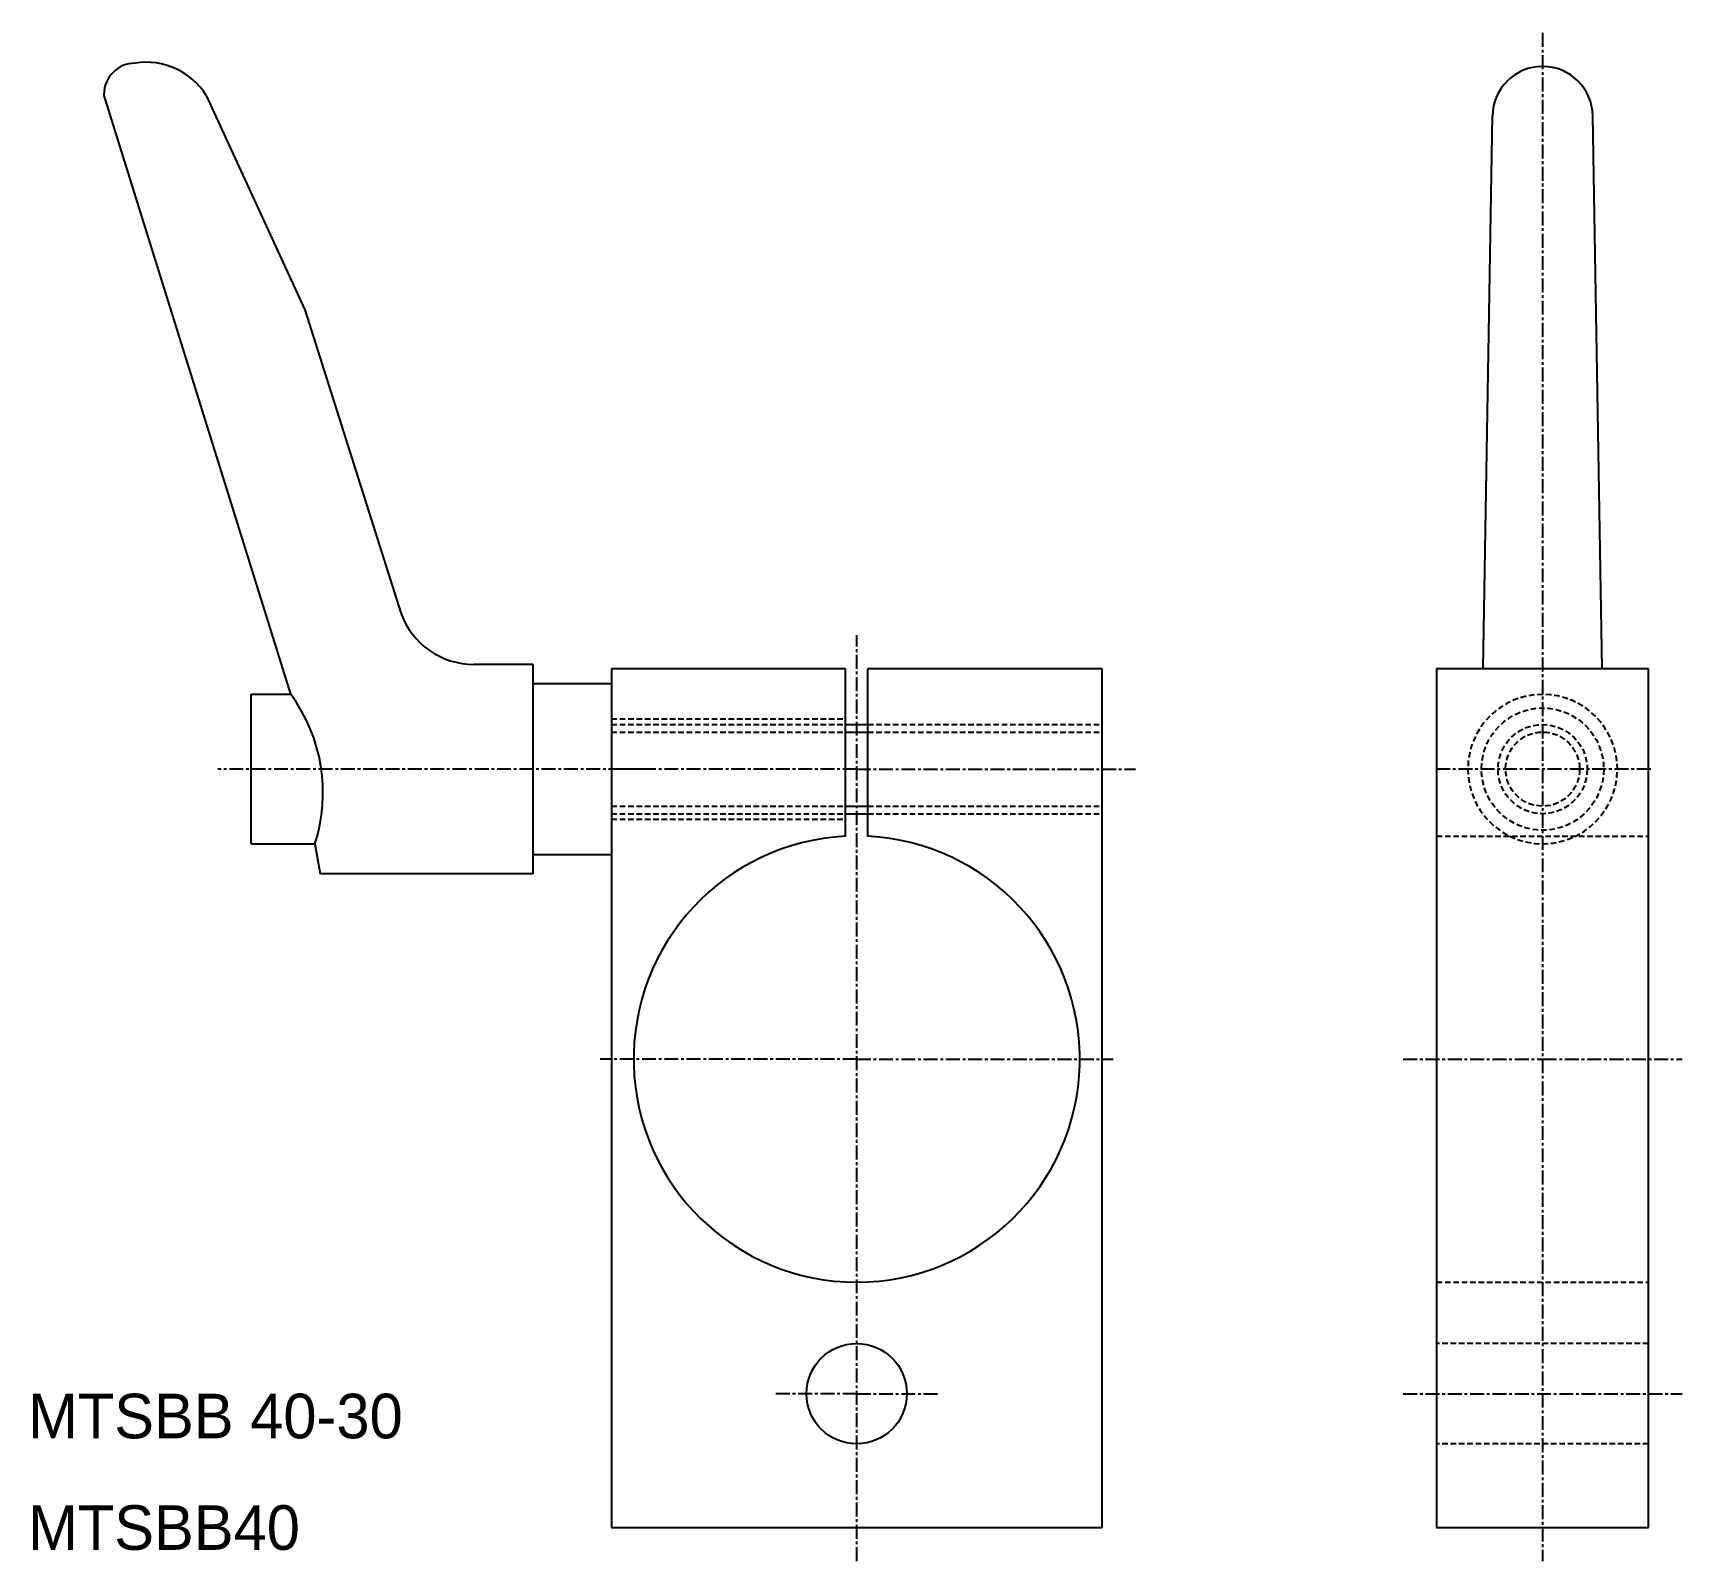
# Model space of a CAD drawing. Extents: x 10 to 158, y 9 to 146.
import ezdxf

# ---------------------------------------------------------------- set-up
doc = ezdxf.new("R2010")
doc.units = 0
doc.linetypes.add('CENTER', pattern=[2, 1.25, -0.25, 0.25, -0.25])
doc.linetypes.add('DASHED', pattern=[0.75, 0.5, -0.25])
doc.layers.get('0').update_dxf_attribs({"linetype": 'CONTINUOUS'})
doc.layers.add('CENTER', color=1, linetype='CENTER')

msp = doc.modelspace()

# ---------------------------------------------------------------- linework, layer by layer
at = {"color": 7, "linetype": 'CONTINUOUS'}
for p, q in [((33.56, 86.71), (16.8, 140.49)), ((25.98, 140.39), (34.8, 121.17)), ((140.47, 89), (141.3, 138.58)), ((151.13, 89), (150.3, 138.58)), ((34.8, 121.17), (43.43, 94)), ((55.3, 89.39), (49.98, 89.39)), ((55.3, 87.67), (55.3, 89.39)), ((62.3, 89), (62.3, 12)), ((83.3, 89), (62.3, 89)), ((83.3, 84), (83.3, 89)), ((106.3, 89), (85.3, 89)), ((85.3, 84), (85.3, 89)), ((106.3, 12), (106.3, 89)), ((136.3, 89), (136.3, 12)), ((140.47, 89), (136.3, 89)), ((151.13, 89), (140.47, 89)), ((155.3, 89), (151.13, 89)), ((155.3, 12), (155.3, 89)), ((55.3, 72.33), (55.3, 87.67)), ((55.3, 87.67), (62.3, 87.67)), ((30, 73.29), (30, 86.71)), ((30, 86.71), (33.56, 86.71)), ((83.3, 83.32), (83.3, 84)), ((83.3, 84), (85.3, 84)), ((83.3, 76.68), (83.3, 83.32)), ((85.3, 83.32), (85.3, 84)), ((85.3, 76.68), (85.3, 83.32)), ((83.3, 76), (83.3, 76.68)), ((83.3, 76), (85.3, 76)), ((83.3, 73.97), (83.3, 76)), ((85.3, 76), (85.3, 76.68)), ((85.3, 73.97), (85.3, 76)), ((30, 73.29), (35.72, 73.29)), ((35.72, 73.29), (36.18, 70.61)), ((55.3, 70.61), (55.3, 72.33)), ((55.3, 72.33), (62.3, 72.33)), ((55.3, 70.61), (36.18, 70.61)), ((62.3, 12), (106.3, 12)), ((136.3, 12), (155.3, 12))]:
    msp.add_line(p, q, dxfattribs=at)
at = {"color": 3, "linetype": 'DASHED'}
for p, q in [((62.3, 84.5), (83.3, 84.5)), ((62.3, 84), (83.3, 84)), ((62.3, 83.32), (83.3, 83.32)), ((85.3, 84), (106.3, 84)), ((85.3, 83.32), (106.3, 83.32)), ((62.3, 76.68), (83.3, 76.68)), ((62.3, 76), (83.3, 76)), ((62.3, 75.5), (83.3, 75.5)), ((85.3, 76.68), (106.3, 76.68)), ((85.3, 76), (106.3, 76)), ((136.3, 74), (155.3, 74)), ((136.3, 34), (155.3, 34)), ((155.3, 28.5), (136.3, 28.5)), ((155.3, 19.5), (136.3, 19.5))]:
    msp.add_line(p, q, dxfattribs=at)
at = {"color": 3, "linetype": 'CONTINUOUS'}
for p, q in [((83.3, 83.32), (85.3, 83.32)), ((83.3, 76.68), (85.3, 76.68))]:
    msp.add_line(p, q, dxfattribs=at)
at = {"color": 3, "linetype": 'DASHED'}
for radius in [5.48, 4, 3.32]:
    msp.add_circle((145.8, 80), radius, dxfattribs=at)
at = {"color": 7, "linetype": 'CONTINUOUS'}
msp.add_circle((84.3, 24), 4.5, dxfattribs=at)
for centre, radius, start, end in [((19.6, 140.49), 2.8, 90, 180), ((20.6, 137.02), 6.35, 32.0638, 99.0483), ((145.8, 138.5), 4.5, 0.9599, 179.0401), ((49.98, 96.35), 6.96, 199.7229, 270), ((21.47, 77.88), 14.97, 342.1488, 36.1383), ((84.3, 54), 20, 92.866, 87.134)]:
    msp.add_arc(centre, radius, start, end, dxfattribs=at)
at = {"color": 3, "linetype": 'DASHED'}
for start, end in [(90, 270), (270, 90)]:
    msp.add_arc((145.8, 80), 6.7, start, end, dxfattribs=at)
at = {"layer": 'CENTER', "color": 1, "linetype": 'CENTER'}
for p, q in [((145.8, 146), (145.8, 80)), ((84.3, 9), (84.3, 92)), ((65.3, 80), (27, 80)), ((84.3, 80), (62.3, 80)), ((84.3, 80), (109.3, 80)), ((155.5, 80), (136.1, 80)), ((145.8, 80), (145.8, 9)), ((84.3, 54), (61.3, 54)), ((84.3, 54), (107.3, 54)), ((133.3, 54), (145.8, 54)), ((145.8, 54), (158.3, 54)), ((84.3, 24), (76.8, 24)), ((84.3, 24), (91.8, 24)), ((133.3, 24), (158.3, 24))]:
    msp.add_line(p, q, dxfattribs=at)

# ---------------------------------------------------------------- texts
at = {"color": 7, "linetype": 'CONTINUOUS'}
for s, p in [('MTSBB 40-30', (10, 20)), ('MTSBB40', (10, 10))]:
    msp.add_text(s, height=4, dxfattribs=at).set_placement(p)

doc.saveas('drawing.dxf')
